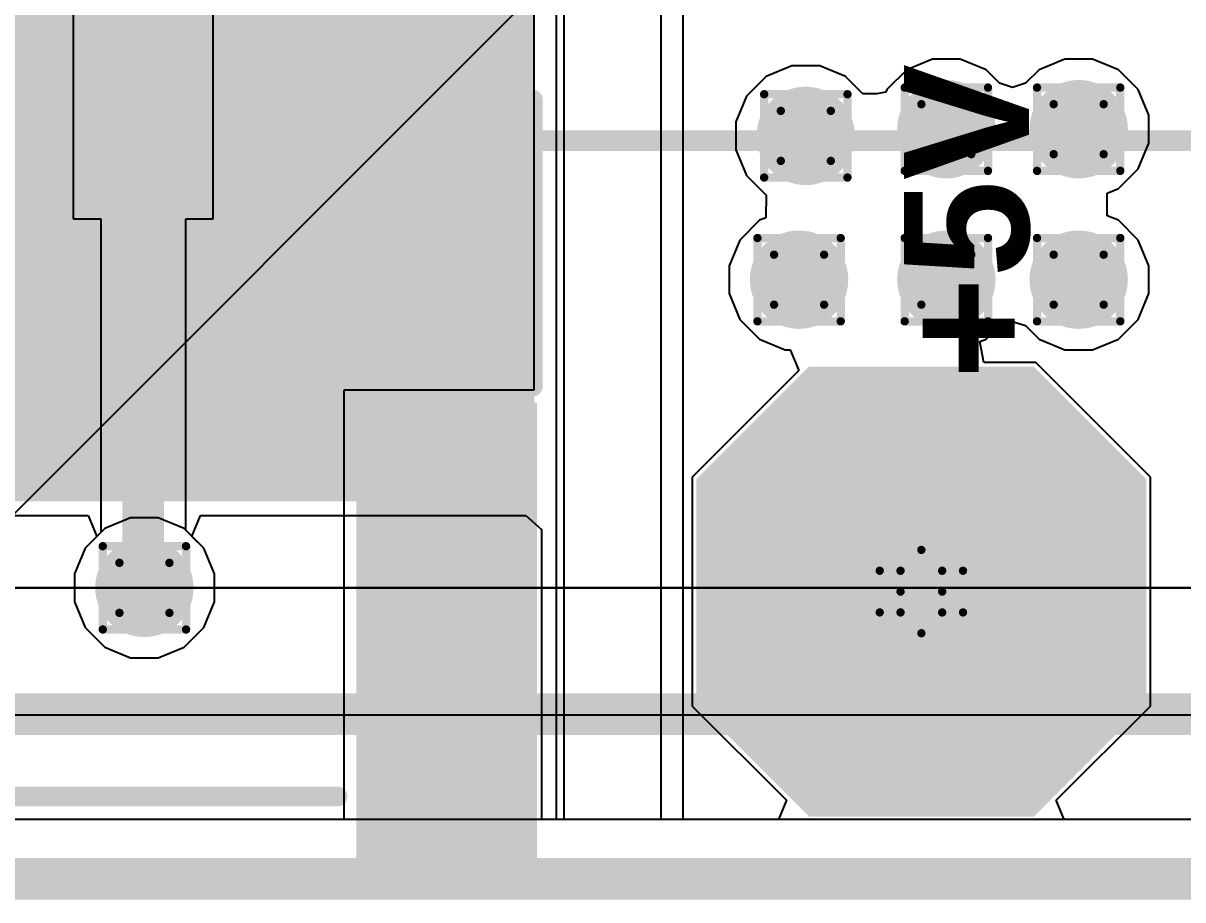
# Model space of a CAD drawing. Header units: inches. Extents: x -6 to 5433, y -4 to 5447.
# Drawn here: x 52.21 to 59.28, y -3.63 to 1.71 of the extents above; entities that cross this region are included whole.
import ezdxf

# ---------------------------------------------------------------- set-up
doc = ezdxf.new("R2010")
doc.units = ezdxf.units.IN
for name, color, linetype in [('Board_outline', 216, 'Continuous'), ('Bottom Layer', 5, 'Continuous'), ('Bottom Paste', 16, 'Continuous'), ('Bottom Solder', 6, 'Continuous'), ('Dimensions', 6, 'Continuous'), ('Drill Drawing', 1, 'Continuous'), ('Ground', 16, 'Continuous'), ('Mechanical 4', 56, 'Continuous'), ('Multi-Layer', 9, 'Continuous'), ('Pad Holes', 156, 'Continuous'), ('Power', 76, 'Continuous'), ('Top Layer', 1, 'Continuous'), ('Top Overlay', 2, 'Continuous'), ('Top Paste', 8, 'Continuous'), ('Top Solder', 216, 'Continuous'), ('Via Holes', 16, 'Continuous')]:
    doc.layers.add(name, color=color, linetype=linetype)
doc.styles.add('Arial_Bold', font='', dxfattribs={"height": 0.2})
doc.styles.get('Arial_Bold').set_extended_font_data('Arial', bold=True)

# ---------------------------------------------------------------- blocks, each defined once
blk = doc.blocks.new('MY_927_02_B_30')
at = {"layer": 'Bottom Layer'}
blk.add_hatch(color=5, dxfattribs=at).paths.add_polyline_path([(-8.2, 2.25), (-4.7, 2.25), (-4.7, -2.25), (-8.2, -2.25)])
at = {"layer": 'Bottom Paste'}
blk.add_hatch(color=16, dxfattribs=at).paths.add_polyline_path([(-8.2, 2.25), (-4.7, 2.25), (-4.7, -2.25), (-8.2, -2.25)])
at = {"layer": 'Bottom Solder'}
blk.add_hatch(color=6, dxfattribs=at).paths.add_polyline_path([(-8.2508, 2.3008), (-4.6492, 2.3008), (-4.6492, -2.3008), (-8.2508, -2.3008)])
blk = doc.blocks.new('W_______2_54_1_0_141')
at = {"layer": 'Bottom Layer'}
blk.add_hatch(color=5, dxfattribs=at).paths.add_polyline_path([(0.635, 1.27), (-0.635, 1.27), (-1.27, 0.635), (-1.27, -0.635), (-0.635, -1.27), (0.635, -1.27), (1.27, -0.635), (1.27, 0.635)])
at = {"layer": 'Bottom Solder'}
blk.add_hatch(color=6, dxfattribs=at).paths.add_polyline_path([(0.6858, 1.3716), (-0.6858, 1.3716), (-1.3716, 0.6858), (-1.3716, -0.6858), (-0.6858, -1.3716), (0.6858, -1.3716), (1.3716, -0.6858), (1.3716, 0.6858)])
at = {"layer": 'Ground'}
blk.add_hatch(color=16, dxfattribs=at).paths.add_polyline_path([(0.635, 1.27), (-0.635, 1.27), (-1.27, 0.635), (-1.27, -0.635), (-0.635, -1.27), (0.635, -1.27), (1.27, -0.635), (1.27, 0.635)])
at = {"layer": 'Multi-Layer'}
blk.add_hatch(color=9, dxfattribs=at).paths.add_polyline_path([(0.635, 1.27), (-0.635, 1.27), (-1.27, 0.635), (-1.27, -0.635), (-0.635, -1.27), (0.635, -1.27), (1.27, -0.635), (1.27, 0.635)])
at = {"layer": 'Pad Holes'}
h = blk.add_hatch(color=7, dxfattribs=at)
edge = h.paths.add_edge_path()
edge.add_arc((0, 0), 0.508, 0, 360)
at = {"layer": 'Power'}
blk.add_hatch(color=76, dxfattribs=at).paths.add_polyline_path([(0.635, 1.27), (-0.635, 1.27), (-1.27, 0.635), (-1.27, -0.635), (-0.635, -1.27), (0.635, -1.27), (1.27, -0.635), (1.27, 0.635)])
at = {"layer": 'Top Layer'}
blk.add_hatch(color=1, dxfattribs=at).paths.add_polyline_path([(0.635, 1.27), (-0.635, 1.27), (-1.27, 0.635), (-1.27, -0.635), (-0.635, -1.27), (0.635, -1.27), (1.27, -0.635), (1.27, 0.635)])
at = {"layer": 'Top Solder'}
blk.add_hatch(color=216, dxfattribs=at).paths.add_polyline_path([(0.6858, 1.3716), (-0.6858, 1.3716), (-1.3716, 0.6858), (-1.3716, -0.6858), (-0.6858, -1.3716), (0.6858, -1.3716), (1.3716, -0.6858), (1.3716, 0.6858)])
blk = doc.blocks.new('SM06B_GHS_TB_LF__SN__147')
at = {"layer": 'Top Layer'}
for points in [[(2.8245, 2.5994), (3.4245, 2.5994), (3.4245, 0.8994), (2.8245, 0.8994)], [(4.4746, -0.3994), (5.4746, -0.3994), (5.4746, -3.0994), (4.4746, -3.0994)]]:
    blk.add_hatch(color=1, dxfattribs=at).paths.add_polyline_path(points)
at = {"layer": 'Top Paste'}
for points in [[(2.8245, 2.5994), (3.4245, 2.5994), (3.4245, 0.8994), (2.8245, 0.8994)], [(4.4746, -0.3994), (5.4746, -0.3994), (5.4746, -3.0994), (4.4746, -3.0994)]]:
    blk.add_hatch(color=8, dxfattribs=at).paths.add_polyline_path(points)
at = {"layer": 'Top Solder'}
for points in [[(2.7737, 2.6502), (3.4753, 2.6502), (3.4753, 0.8486), (2.7737, 0.8486)], [(4.4238, -0.3486), (5.5254, -0.3486), (5.5254, -3.1502), (4.4238, -3.1502)]]:
    blk.add_hatch(color=216, dxfattribs=at).paths.add_polyline_path(points)
at = {"layer": 'Top Overlay'}
for points in [[(4.75, 1.5, 0.12, 0.12, 0), (5.5, 1.5, 0.12, 0.12, 0)], [(5, 0.25, 0.12, 0.12, 0), (5, 1.5, 0.12, 0.12, 0)], [(5.5, -0.25, 0.12, 0.12, 0), (5.5, 1.5, 0.12, 0.12, 0)], [(5, 0.25, 0.12, 0.12, 0), (5.5, 0.25, 0.12, 0.12, 0)], [(-0.45, -2.75, 0.12, 0.12, 0), (4.31, -2.75, 0.12, 0.12, 0)]]:
    blk.add_lwpolyline(points, format="xyseb", dxfattribs=at)
for points in [[(4.72, 1.5, 0.06, 0.06, 1), (4.7799, 1.5, 0.06, 0.06, 1)], [(4.97, 1.5, 0.06, 0.06, 1), (5.03, 1.5, 0.06, 0.06, 1)], [(5.47, 1.5, 0.06, 0.06, 1), (5.53, 1.5, 0.06, 0.06, 1)], [(5.47, 1.5, 0.06, 0.06, 1), (5.53, 1.5, 0.06, 0.06, 1)], [(4.97, 0.25, 0.06, 0.06, 1), (5.03, 0.25, 0.06, 0.06, 1)], [(4.97, 0.25, 0.06, 0.06, 1), (5.03, 0.25, 0.06, 0.06, 1)], [(5.47, 0.25, 0.06, 0.06, 1), (5.53, 0.25, 0.06, 0.06, 1)], [(5.47, -0.25, 0.06, 0.06, 1), (5.53, -0.25, 0.06, 0.06, 1)], [(4.28, -2.75, 0.06, 0.06, 1), (4.34, -2.75, 0.06, 0.06, 1)]]:
    blk.add_lwpolyline(points, format="xyseb", close=True, dxfattribs=at)

msp = doc.modelspace()

# ---------------------------------------------------------------- hatches: boundary and pattern name
at = {"layer": 'Bottom Layer'}
for points in [[(50.6253, -1.1519), (55.2722, -1.1519), (55.2722, 3.3481), (50.6253, 3.3481)], [(51.7722, -1.1519), (55.2722, -1.1519), (55.2722, 3.3481), (51.7722, 3.3481)]]:
    msp.add_hatch(color=5, dxfattribs=at).paths.add_polyline_path(points)
h = msp.add_hatch(color=5, dxfattribs=at)
edge = h.paths.add_edge_path()
edge.add_arc((57.8358, 1.0668), 0.3, 0, 360)
h = msp.add_hatch(color=5, dxfattribs=at)
edge = h.paths.add_edge_path()
edge.add_arc((58.6427, 1.0668), 0.3, 0, 360)
h = msp.add_hatch(color=5, dxfattribs=at)
edge = h.paths.add_edge_path()
edge.add_arc((56.9787, 1.0259), 0.3, 0, 360)
h = msp.add_hatch(color=5, dxfattribs=at)
edge = h.paths.add_edge_path()
edge.add_arc((56.9377, 0.1492), 0.3, 0, 360)
h = msp.add_hatch(color=5, dxfattribs=at)
edge = h.paths.add_edge_path()
edge.add_arc((57.8358, 0.1492), 0.3, 0, 360)
h = msp.add_hatch(color=5, dxfattribs=at)
edge = h.paths.add_edge_path()
edge.add_arc((58.6427, 0.1492), 0.3, 0, 360)
h = msp.add_hatch(color=5, dxfattribs=at)
edge = h.paths.add_edge_path()
edge.add_arc((52.9454, -1.7299), 0.3, 0, 360)
at = {"layer": 'Ground'}
h = msp.add_hatch(color=16, dxfattribs=at)
edge = h.paths.add_edge_path()
edge.add_arc((57.8358, 1.0668), 0.3, 0, 360)
h = msp.add_hatch(color=16, dxfattribs=at)
edge = h.paths.add_edge_path()
edge.add_arc((58.6427, 1.0668), 0.3, 0, 360)
h = msp.add_hatch(color=16, dxfattribs=at)
edge = h.paths.add_edge_path()
edge.add_arc((56.9787, 1.0259), 0.3, 0, 360)
h = msp.add_hatch(color=16, dxfattribs=at)
edge = h.paths.add_edge_path()
edge.add_arc((56.9377, 0.1492), 0.3, 0, 360)
h = msp.add_hatch(color=16, dxfattribs=at)
edge = h.paths.add_edge_path()
edge.add_arc((57.8358, 0.1492), 0.3, 0, 360)
h = msp.add_hatch(color=16, dxfattribs=at)
edge = h.paths.add_edge_path()
edge.add_arc((58.6427, 0.1492), 0.3, 0, 360)
h = msp.add_hatch(color=16, dxfattribs=at)
edge = h.paths.add_edge_path()
edge.add_arc((52.9454, -1.7299), 0.3, 0, 360)
at = {"layer": 'Power'}
h = msp.add_hatch(color=76, dxfattribs=at)
edge = h.paths.add_edge_path()
edge.add_arc((57.8358, 1.0668), 0.3, 0, 360)
h = msp.add_hatch(color=76, dxfattribs=at)
edge = h.paths.add_edge_path()
edge.add_arc((58.6427, 1.0668), 0.3, 0, 360)
h = msp.add_hatch(color=76, dxfattribs=at)
edge = h.paths.add_edge_path()
edge.add_arc((56.9787, 1.0259), 0.3, 0, 360)
h = msp.add_hatch(color=76, dxfattribs=at)
edge = h.paths.add_edge_path()
edge.add_arc((56.9377, 0.1492), 0.3, 0, 360)
h = msp.add_hatch(color=76, dxfattribs=at)
edge = h.paths.add_edge_path()
edge.add_arc((57.8358, 0.1492), 0.3, 0, 360)
h = msp.add_hatch(color=76, dxfattribs=at)
edge = h.paths.add_edge_path()
edge.add_arc((58.6427, 0.1492), 0.3, 0, 360)
h = msp.add_hatch(color=76, dxfattribs=at)
edge = h.paths.add_edge_path()
edge.add_arc((52.9454, -1.7299), 0.3, 0, 360)
at = {"layer": 'Top Layer'}
h = msp.add_hatch(color=1, dxfattribs=at)
edge = h.paths.add_edge_path()
edge.add_arc((57.8358, 1.0668), 0.3, 0, 360)
h = msp.add_hatch(color=1, dxfattribs=at)
edge = h.paths.add_edge_path()
edge.add_arc((58.6427, 1.0668), 0.3, 0, 360)
h = msp.add_hatch(color=1, dxfattribs=at)
edge = h.paths.add_edge_path()
edge.add_arc((56.9787, 1.0259), 0.3, 0, 360)
h = msp.add_hatch(color=1, dxfattribs=at)
edge = h.paths.add_edge_path()
edge.add_arc((56.9377, 0.1492), 0.3, 0, 360)
h = msp.add_hatch(color=1, dxfattribs=at)
edge = h.paths.add_edge_path()
edge.add_arc((57.8358, 0.1492), 0.3, 0, 360)
h = msp.add_hatch(color=1, dxfattribs=at)
edge = h.paths.add_edge_path()
edge.add_arc((58.6427, 0.1492), 0.3, 0, 360)
h = msp.add_hatch(color=1, dxfattribs=at)
edge = h.paths.add_edge_path()
edge.add_arc((52.9454, -1.7299), 0.3, 0, 360)
at = {"layer": 'Via Holes'}
h = msp.add_hatch(color=7, dxfattribs=at)
edge = h.paths.add_edge_path()
edge.add_arc((57.8358, 1.0668), 0.15, 0, 360)
h = msp.add_hatch(color=7, dxfattribs=at)
edge = h.paths.add_edge_path()
edge.add_arc((58.6427, 1.0668), 0.15, 0, 360)
h = msp.add_hatch(color=7, dxfattribs=at)
edge = h.paths.add_edge_path()
edge.add_arc((56.9787, 1.0259), 0.15, 0, 360)
h = msp.add_hatch(color=7, dxfattribs=at)
edge = h.paths.add_edge_path()
edge.add_arc((56.9377, 0.1492), 0.15, 0, 360)
h = msp.add_hatch(color=7, dxfattribs=at)
edge = h.paths.add_edge_path()
edge.add_arc((57.8358, 0.1492), 0.15, 0, 360)
h = msp.add_hatch(color=7, dxfattribs=at)
edge = h.paths.add_edge_path()
edge.add_arc((58.6427, 0.1492), 0.15, 0, 360)
h = msp.add_hatch(color=7, dxfattribs=at)
edge = h.paths.add_edge_path()
edge.add_arc((52.9454, -1.7299), 0.15, 0, 360)

# ---------------------------------------------------------------- linework, layer by layer
at = {"layer": 'Board_outline'}
msp.add_lwpolyline([(-4.9266, -3.505, 0.254, 0.254, 0), (66.0734, -3.505, 0.254, 0.254, 0)], format="xyseb", dxfattribs=at)
at = {"layer": 'Bottom Layer'}
for p, q in [((55.5053, -3.1425), (55.5053, 3.9634)), ((50.6253, -1.2894), (52.6025, -1.2894)), ((52.6025, -1.2894), (52.6551, -1.4164)), ((53.2357, -1.4164), (53.2883, -1.2894)), ((53.2883, -1.2894), (55.2722, -1.2894)), ((55.2722, -1.2894), (55.3678, -1.3745)), ((55.3678, -1.3745), (55.3678, -3.1425)), ((52.6551, -1.4164), (52.5834, -1.4881)), ((53.3074, -1.4881), (53.2357, -1.4164)), ((52.5834, -1.4881), (52.5184, -1.645)), ((53.3724, -1.645), (53.3074, -1.4881)), ((52.5184, -1.645), (52.5184, -1.8149)), ((53.3724, -1.8149), (53.3724, -1.645)), ((52.5184, -1.8149), (52.5834, -1.9718)), ((53.3074, -1.9718), (53.3724, -1.8149)), ((52.5834, -1.9718), (52.7035, -2.0919)), ((53.1873, -2.0919), (53.3074, -1.9718)), ((52.7035, -2.0919), (52.8605, -2.1569)), ((53.0303, -2.1569), (53.1873, -2.0919)), ((52.8605, -2.1569), (53.0303, -2.1569)), ((55.3678, -3.1425), (38.5808, -3.1425)), ((61.4594, -3.1425), (55.5053, -3.1425))]:
    msp.add_line(p, q, dxfattribs=at)
at = {"layer": 'Dimensions'}
msp.add_lwpolyline([(32.5832, 0.9965, 0.127, 0.127, 0), (61.5832, 0.9965, 0.127, 0.127, 0)], format="xyseb", dxfattribs=at)
at = {"layer": 'Drill Drawing'}
for points in [[(57.5818, 1.3208, 0.0508, 0.0508, 0), (58.0898, 1.3208, 0.0508, 0.0508, 0)], [(57.5818, 0.8128, 0.0508, 0.0508, 0), (57.5818, 1.3208, 0.0508, 0.0508, 0)], [(58.0898, 0.8128, 0.0508, 0.0508, 0), (58.0898, 1.3208, 0.0508, 0.0508, 0)], [(58.3887, 1.3208, 0.0508, 0.0508, 0), (58.8967, 1.3208, 0.0508, 0.0508, 0)], [(58.3887, 0.8128, 0.0508, 0.0508, 0), (58.3887, 1.3208, 0.0508, 0.0508, 0)], [(58.8967, 0.8128, 0.0508, 0.0508, 0), (58.8967, 1.3208, 0.0508, 0.0508, 0)], [(56.7247, 1.2799, 0.0508, 0.0508, 0), (57.2327, 1.2799, 0.0508, 0.0508, 0)], [(56.7247, 0.7719, 0.0508, 0.0508, 0), (56.7247, 1.2799, 0.0508, 0.0508, 0)], [(57.2327, 0.7719, 0.0508, 0.0508, 0), (57.2327, 1.2799, 0.0508, 0.0508, 0)], [(56.8263, 1.1783, 0.0508, 0.0508, 0), (57.1311, 1.1783, 0.0508, 0.0508, 0)], [(56.8263, 0.8735, 0.0508, 0.0508, 0), (56.8263, 1.1783, 0.0508, 0.0508, 0)], [(57.1311, 0.8735, 0.0508, 0.0508, 0), (57.1311, 1.1783, 0.0508, 0.0508, 0)], [(57.6834, 1.2192, 0.0508, 0.0508, 0), (57.9882, 1.2192, 0.0508, 0.0508, 0)], [(57.6834, 0.9144, 0.0508, 0.0508, 0), (57.6834, 1.2192, 0.0508, 0.0508, 0)], [(57.9882, 0.9144, 0.0508, 0.0508, 0), (57.9882, 1.2192, 0.0508, 0.0508, 0)], [(58.4903, 1.2192, 0.0508, 0.0508, 0), (58.7951, 1.2192, 0.0508, 0.0508, 0)], [(58.4903, 0.9144, 0.0508, 0.0508, 0), (58.4903, 1.2192, 0.0508, 0.0508, 0)], [(58.7951, 0.9144, 0.0508, 0.0508, 0), (58.7951, 1.2192, 0.0508, 0.0508, 0)], [(57.6834, 0.9144, 0.0508, 0.0508, 0), (57.9882, 0.9144, 0.0508, 0.0508, 0)], [(58.4903, 0.9144, 0.0508, 0.0508, 0), (58.7951, 0.9144, 0.0508, 0.0508, 0)], [(56.8263, 0.8735, 0.0508, 0.0508, 0), (57.1311, 0.8735, 0.0508, 0.0508, 0)], [(56.7247, 0.7719, 0.0508, 0.0508, 0), (57.2327, 0.7719, 0.0508, 0.0508, 0)], [(57.5818, 0.8128, 0.0508, 0.0508, 0), (58.0898, 0.8128, 0.0508, 0.0508, 0)], [(58.3887, 0.8128, 0.0508, 0.0508, 0), (58.8967, 0.8128, 0.0508, 0.0508, 0)], [(56.6837, 0.4032, 0.0508, 0.0508, 0), (57.1917, 0.4032, 0.0508, 0.0508, 0)], [(56.6837, -0.1048, 0.0508, 0.0508, 0), (56.6837, 0.4032, 0.0508, 0.0508, 0)], [(57.1917, -0.1048, 0.0508, 0.0508, 0), (57.1917, 0.4032, 0.0508, 0.0508, 0)], [(57.5818, 0.4032, 0.0508, 0.0508, 0), (58.0898, 0.4032, 0.0508, 0.0508, 0)], [(57.5818, -0.1048, 0.0508, 0.0508, 0), (57.5818, 0.4032, 0.0508, 0.0508, 0)], [(58.0898, -0.1048, 0.0508, 0.0508, 0), (58.0898, 0.4032, 0.0508, 0.0508, 0)], [(58.3887, 0.4032, 0.0508, 0.0508, 0), (58.8967, 0.4032, 0.0508, 0.0508, 0)], [(58.3887, -0.1048, 0.0508, 0.0508, 0), (58.3887, 0.4032, 0.0508, 0.0508, 0)], [(58.8967, -0.1048, 0.0508, 0.0508, 0), (58.8967, 0.4032, 0.0508, 0.0508, 0)], [(56.7853, 0.3016, 0.0508, 0.0508, 0), (57.0901, 0.3016, 0.0508, 0.0508, 0)], [(56.7853, -0.0032, 0.0508, 0.0508, 0), (56.7853, 0.3016, 0.0508, 0.0508, 0)], [(57.0901, -0.0032, 0.0508, 0.0508, 0), (57.0901, 0.3016, 0.0508, 0.0508, 0)], [(57.6834, 0.3016, 0.0508, 0.0508, 0), (57.9882, 0.3016, 0.0508, 0.0508, 0)], [(57.6834, -0.0032, 0.0508, 0.0508, 0), (57.6834, 0.3016, 0.0508, 0.0508, 0)], [(57.9882, -0.0032, 0.0508, 0.0508, 0), (57.9882, 0.3016, 0.0508, 0.0508, 0)], [(58.4903, 0.3016, 0.0508, 0.0508, 0), (58.7951, 0.3016, 0.0508, 0.0508, 0)], [(58.4903, -0.0032, 0.0508, 0.0508, 0), (58.4903, 0.3016, 0.0508, 0.0508, 0)], [(58.7951, -0.0032, 0.0508, 0.0508, 0), (58.7951, 0.3016, 0.0508, 0.0508, 0)], [(56.7853, -0.0032, 0.0508, 0.0508, 0), (57.0901, -0.0032, 0.0508, 0.0508, 0)], [(57.6834, -0.0032, 0.0508, 0.0508, 0), (57.9882, -0.0032, 0.0508, 0.0508, 0)], [(58.4903, -0.0032, 0.0508, 0.0508, 0), (58.7951, -0.0032, 0.0508, 0.0508, 0)], [(56.6837, -0.1048, 0.0508, 0.0508, 0), (57.1917, -0.1048, 0.0508, 0.0508, 0)], [(57.5818, -0.1048, 0.0508, 0.0508, 0), (58.0898, -0.1048, 0.0508, 0.0508, 0)], [(58.3887, -0.1048, 0.0508, 0.0508, 0), (58.8967, -0.1048, 0.0508, 0.0508, 0)], [(52.6914, -1.4759, 0.0508, 0.0508, 0), (53.1994, -1.4759, 0.0508, 0.0508, 0)], [(52.6914, -1.9839, 0.0508, 0.0508, 0), (52.6914, -1.4759, 0.0508, 0.0508, 0)], [(53.1994, -1.9839, 0.0508, 0.0508, 0), (53.1994, -1.4759, 0.0508, 0.0508, 0)], [(57.5564, -1.6256, 0.0508, 0.0508, 0), (57.6834, -1.4986, 0.0508, 0.0508, 0)], [(57.6834, -1.4986, 0.0508, 0.0508, 0), (57.8104, -1.6256, 0.0508, 0.0508, 0)], [(52.793, -1.5775, 0.0508, 0.0508, 0), (53.0978, -1.5775, 0.0508, 0.0508, 0)], [(52.793, -1.8823, 0.0508, 0.0508, 0), (52.793, -1.5775, 0.0508, 0.0508, 0)], [(53.0978, -1.8823, 0.0508, 0.0508, 0), (53.0978, -1.5775, 0.0508, 0.0508, 0)], [(57.4294, -1.6256, 0.0508, 0.0508, 0), (57.5564, -1.7526, 0.0508, 0.0508, 0)], [(57.4294, -1.6256, 0.0508, 0.0508, 0), (57.5564, -1.6256, 0.0508, 0.0508, 0)], [(57.8104, -1.6256, 0.0508, 0.0508, 0), (57.9374, -1.6256, 0.0508, 0.0508, 0)], [(57.8104, -1.7526, 0.0508, 0.0508, 0), (57.9374, -1.6256, 0.0508, 0.0508, 0)], [(57.4294, -1.8796, 0.0508, 0.0508, 0), (57.5564, -1.7526, 0.0508, 0.0508, 0)], [(57.8104, -1.7526, 0.0508, 0.0508, 0), (57.9374, -1.8796, 0.0508, 0.0508, 0)], [(52.793, -1.8823, 0.0508, 0.0508, 0), (53.0978, -1.8823, 0.0508, 0.0508, 0)], [(57.4294, -1.8796, 0.0508, 0.0508, 0), (57.5564, -1.8796, 0.0508, 0.0508, 0)], [(57.5564, -1.8796, 0.0508, 0.0508, 0), (57.6834, -2.0066, 0.0508, 0.0508, 0)], [(57.6834, -2.0066, 0.0508, 0.0508, 0), (57.8104, -1.8796, 0.0508, 0.0508, 0)], [(57.8104, -1.8796, 0.0508, 0.0508, 0), (57.9374, -1.8796, 0.0508, 0.0508, 0)], [(52.6914, -1.9839, 0.0508, 0.0508, 0), (53.1994, -1.9839, 0.0508, 0.0508, 0)]]:
    msp.add_lwpolyline(points, format="xyseb", dxfattribs=at)
for points in [[(57.5691, 1.3208, 0.0254, 0.0254, 1), (57.5945, 1.3208, 0.0254, 0.0254, 1)], [(57.5691, 1.3208, 0.0254, 0.0254, 1), (57.5945, 1.3208, 0.0254, 0.0254, 1)], [(58.0771, 1.3208, 0.0254, 0.0254, 1), (58.1025, 1.3208, 0.0254, 0.0254, 1)], [(58.0771, 1.3208, 0.0254, 0.0254, 1), (58.1025, 1.3208, 0.0254, 0.0254, 1)], [(58.376, 1.3208, 0.0254, 0.0254, 1), (58.4014, 1.3208, 0.0254, 0.0254, 1)], [(58.376, 1.3208, 0.0254, 0.0254, 1), (58.4014, 1.3208, 0.0254, 0.0254, 1)], [(58.884, 1.3208, 0.0254, 0.0254, 1), (58.9094, 1.3208, 0.0254, 0.0254, 1)], [(58.884, 1.3208, 0.0254, 0.0254, 1), (58.9094, 1.3208, 0.0254, 0.0254, 1)], [(56.712, 1.2799, 0.0254, 0.0254, 1), (56.7374, 1.2799, 0.0254, 0.0254, 1)], [(56.712, 1.2799, 0.0254, 0.0254, 1), (56.7374, 1.2799, 0.0254, 0.0254, 1)], [(57.22, 1.2799, 0.0254, 0.0254, 1), (57.2454, 1.2799, 0.0254, 0.0254, 1)], [(57.22, 1.2799, 0.0254, 0.0254, 1), (57.2454, 1.2799, 0.0254, 0.0254, 1)], [(56.8136, 1.1783, 0.0254, 0.0254, 1), (56.839, 1.1783, 0.0254, 0.0254, 1)], [(56.8136, 1.1783, 0.0254, 0.0254, 1), (56.839, 1.1783, 0.0254, 0.0254, 1)], [(57.1184, 1.1783, 0.0254, 0.0254, 1), (57.1438, 1.1783, 0.0254, 0.0254, 1)], [(57.1184, 1.1783, 0.0254, 0.0254, 1), (57.1438, 1.1783, 0.0254, 0.0254, 1)], [(57.6707, 1.2192, 0.0254, 0.0254, 1), (57.6961, 1.2192, 0.0254, 0.0254, 1)], [(57.6707, 1.2192, 0.0254, 0.0254, 1), (57.6961, 1.2192, 0.0254, 0.0254, 1)], [(57.9755, 1.2192, 0.0254, 0.0254, 1), (58.0009, 1.2192, 0.0254, 0.0254, 1)], [(57.9755, 1.2192, 0.0254, 0.0254, 1), (58.0009, 1.2192, 0.0254, 0.0254, 1)], [(58.4776, 1.2192, 0.0254, 0.0254, 1), (58.503, 1.2192, 0.0254, 0.0254, 1)], [(58.4776, 1.2192, 0.0254, 0.0254, 1), (58.503, 1.2192, 0.0254, 0.0254, 1)], [(58.7824, 1.2192, 0.0254, 0.0254, 1), (58.8078, 1.2192, 0.0254, 0.0254, 1)], [(58.7824, 1.2192, 0.0254, 0.0254, 1), (58.8078, 1.2192, 0.0254, 0.0254, 1)], [(57.6707, 0.9144, 0.0254, 0.0254, 1), (57.6961, 0.9144, 0.0254, 0.0254, 1)], [(57.6707, 0.9144, 0.0254, 0.0254, 1), (57.6961, 0.9144, 0.0254, 0.0254, 1)], [(57.9755, 0.9144, 0.0254, 0.0254, 1), (58.0009, 0.9144, 0.0254, 0.0254, 1)], [(57.9755, 0.9144, 0.0254, 0.0254, 1), (58.0009, 0.9144, 0.0254, 0.0254, 1)], [(58.4776, 0.9144, 0.0254, 0.0254, 1), (58.503, 0.9144, 0.0254, 0.0254, 1)], [(58.4776, 0.9144, 0.0254, 0.0254, 1), (58.503, 0.9144, 0.0254, 0.0254, 1)], [(58.7824, 0.9144, 0.0254, 0.0254, 1), (58.8078, 0.9144, 0.0254, 0.0254, 1)], [(58.7824, 0.9144, 0.0254, 0.0254, 1), (58.8078, 0.9144, 0.0254, 0.0254, 1)], [(56.8136, 0.8735, 0.0254, 0.0254, 1), (56.839, 0.8735, 0.0254, 0.0254, 1)], [(56.8136, 0.8735, 0.0254, 0.0254, 1), (56.839, 0.8735, 0.0254, 0.0254, 1)], [(57.1184, 0.8735, 0.0254, 0.0254, 1), (57.1438, 0.8735, 0.0254, 0.0254, 1)], [(57.1184, 0.8735, 0.0254, 0.0254, 1), (57.1438, 0.8735, 0.0254, 0.0254, 1)], [(56.712, 0.7719, 0.0254, 0.0254, 1), (56.7374, 0.7719, 0.0254, 0.0254, 1)], [(56.712, 0.7719, 0.0254, 0.0254, 1), (56.7374, 0.7719, 0.0254, 0.0254, 1)], [(57.22, 0.7719, 0.0254, 0.0254, 1), (57.2454, 0.7719, 0.0254, 0.0254, 1)], [(57.22, 0.7719, 0.0254, 0.0254, 1), (57.2454, 0.7719, 0.0254, 0.0254, 1)], [(57.5691, 0.8128, 0.0254, 0.0254, 1), (57.5945, 0.8128, 0.0254, 0.0254, 1)], [(57.5691, 0.8128, 0.0254, 0.0254, 1), (57.5945, 0.8128, 0.0254, 0.0254, 1)], [(58.0771, 0.8128, 0.0254, 0.0254, 1), (58.1025, 0.8128, 0.0254, 0.0254, 1)], [(58.0771, 0.8128, 0.0254, 0.0254, 1), (58.1025, 0.8128, 0.0254, 0.0254, 1)], [(58.376, 0.8128, 0.0254, 0.0254, 1), (58.4014, 0.8128, 0.0254, 0.0254, 1)], [(58.376, 0.8128, 0.0254, 0.0254, 1), (58.4014, 0.8128, 0.0254, 0.0254, 1)], [(58.884, 0.8128, 0.0254, 0.0254, 1), (58.9094, 0.8128, 0.0254, 0.0254, 1)], [(58.884, 0.8128, 0.0254, 0.0254, 1), (58.9094, 0.8128, 0.0254, 0.0254, 1)], [(56.671, 0.4032, 0.0254, 0.0254, 1), (56.6964, 0.4032, 0.0254, 0.0254, 1)], [(56.671, 0.4032, 0.0254, 0.0254, 1), (56.6964, 0.4032, 0.0254, 0.0254, 1)], [(57.179, 0.4032, 0.0254, 0.0254, 1), (57.2044, 0.4032, 0.0254, 0.0254, 1)], [(57.179, 0.4032, 0.0254, 0.0254, 1), (57.2044, 0.4032, 0.0254, 0.0254, 1)], [(57.5691, 0.4032, 0.0254, 0.0254, 1), (57.5945, 0.4032, 0.0254, 0.0254, 1)], [(57.5691, 0.4032, 0.0254, 0.0254, 1), (57.5945, 0.4032, 0.0254, 0.0254, 1)], [(58.0771, 0.4032, 0.0254, 0.0254, 1), (58.1025, 0.4032, 0.0254, 0.0254, 1)], [(58.0771, 0.4032, 0.0254, 0.0254, 1), (58.1025, 0.4032, 0.0254, 0.0254, 1)], [(58.376, 0.4032, 0.0254, 0.0254, 1), (58.4014, 0.4032, 0.0254, 0.0254, 1)], [(58.376, 0.4032, 0.0254, 0.0254, 1), (58.4014, 0.4032, 0.0254, 0.0254, 1)], [(58.884, 0.4032, 0.0254, 0.0254, 1), (58.9094, 0.4032, 0.0254, 0.0254, 1)], [(58.884, 0.4032, 0.0254, 0.0254, 1), (58.9094, 0.4032, 0.0254, 0.0254, 1)], [(56.7726, 0.3016, 0.0254, 0.0254, 1), (56.798, 0.3016, 0.0254, 0.0254, 1)], [(56.7726, 0.3016, 0.0254, 0.0254, 1), (56.798, 0.3016, 0.0254, 0.0254, 1)], [(57.0774, 0.3016, 0.0254, 0.0254, 1), (57.1028, 0.3016, 0.0254, 0.0254, 1)], [(57.0774, 0.3016, 0.0254, 0.0254, 1), (57.1028, 0.3016, 0.0254, 0.0254, 1)], [(57.6707, 0.3016, 0.0254, 0.0254, 1), (57.6961, 0.3016, 0.0254, 0.0254, 1)], [(57.6707, 0.3016, 0.0254, 0.0254, 1), (57.6961, 0.3016, 0.0254, 0.0254, 1)], [(57.9755, 0.3016, 0.0254, 0.0254, 1), (58.0009, 0.3016, 0.0254, 0.0254, 1)], [(57.9755, 0.3016, 0.0254, 0.0254, 1), (58.0009, 0.3016, 0.0254, 0.0254, 1)], [(58.4776, 0.3016, 0.0254, 0.0254, 1), (58.503, 0.3016, 0.0254, 0.0254, 1)], [(58.4776, 0.3016, 0.0254, 0.0254, 1), (58.503, 0.3016, 0.0254, 0.0254, 1)], [(58.7824, 0.3016, 0.0254, 0.0254, 1), (58.8078, 0.3016, 0.0254, 0.0254, 1)], [(58.7824, 0.3016, 0.0254, 0.0254, 1), (58.8078, 0.3016, 0.0254, 0.0254, 1)], [(56.7726, -0.0032, 0.0254, 0.0254, 1), (56.798, -0.0032, 0.0254, 0.0254, 1)], [(56.7726, -0.0032, 0.0254, 0.0254, 1), (56.798, -0.0032, 0.0254, 0.0254, 1)], [(57.0774, -0.0032, 0.0254, 0.0254, 1), (57.1028, -0.0032, 0.0254, 0.0254, 1)], [(57.0774, -0.0032, 0.0254, 0.0254, 1), (57.1028, -0.0032, 0.0254, 0.0254, 1)], [(57.6707, -0.0032, 0.0254, 0.0254, 1), (57.6961, -0.0032, 0.0254, 0.0254, 1)], [(57.6707, -0.0032, 0.0254, 0.0254, 1), (57.6961, -0.0032, 0.0254, 0.0254, 1)], [(57.9755, -0.0032, 0.0254, 0.0254, 1), (58.0009, -0.0032, 0.0254, 0.0254, 1)], [(57.9755, -0.0032, 0.0254, 0.0254, 1), (58.0009, -0.0032, 0.0254, 0.0254, 1)], [(58.4776, -0.0032, 0.0254, 0.0254, 1), (58.503, -0.0032, 0.0254, 0.0254, 1)], [(58.4776, -0.0032, 0.0254, 0.0254, 1), (58.503, -0.0032, 0.0254, 0.0254, 1)], [(58.7824, -0.0032, 0.0254, 0.0254, 1), (58.8078, -0.0032, 0.0254, 0.0254, 1)], [(58.7824, -0.0032, 0.0254, 0.0254, 1), (58.8078, -0.0032, 0.0254, 0.0254, 1)], [(56.671, -0.1048, 0.0254, 0.0254, 1), (56.6964, -0.1048, 0.0254, 0.0254, 1)], [(56.671, -0.1048, 0.0254, 0.0254, 1), (56.6964, -0.1048, 0.0254, 0.0254, 1)], [(57.179, -0.1048, 0.0254, 0.0254, 1), (57.2044, -0.1048, 0.0254, 0.0254, 1)], [(57.179, -0.1048, 0.0254, 0.0254, 1), (57.2044, -0.1048, 0.0254, 0.0254, 1)], [(57.5691, -0.1048, 0.0254, 0.0254, 1), (57.5945, -0.1048, 0.0254, 0.0254, 1)], [(57.5691, -0.1048, 0.0254, 0.0254, 1), (57.5945, -0.1048, 0.0254, 0.0254, 1)], [(58.0771, -0.1048, 0.0254, 0.0254, 1), (58.1025, -0.1048, 0.0254, 0.0254, 1)], [(58.0771, -0.1048, 0.0254, 0.0254, 1), (58.1025, -0.1048, 0.0254, 0.0254, 1)], [(58.376, -0.1048, 0.0254, 0.0254, 1), (58.4014, -0.1048, 0.0254, 0.0254, 1)], [(58.376, -0.1048, 0.0254, 0.0254, 1), (58.4014, -0.1048, 0.0254, 0.0254, 1)], [(58.884, -0.1048, 0.0254, 0.0254, 1), (58.9094, -0.1048, 0.0254, 0.0254, 1)], [(58.884, -0.1048, 0.0254, 0.0254, 1), (58.9094, -0.1048, 0.0254, 0.0254, 1)], [(52.6787, -1.4759, 0.0254, 0.0254, 1), (52.7041, -1.4759, 0.0254, 0.0254, 1)], [(52.6787, -1.4759, 0.0254, 0.0254, 1), (52.7041, -1.4759, 0.0254, 0.0254, 1)], [(53.1867, -1.4759, 0.0254, 0.0254, 1), (53.2121, -1.4759, 0.0254, 0.0254, 1)], [(53.1867, -1.4759, 0.0254, 0.0254, 1), (53.2121, -1.4759, 0.0254, 0.0254, 1)], [(57.6707, -1.4986, 0.0254, 0.0254, 1), (57.6961, -1.4986, 0.0254, 0.0254, 1)], [(57.6707, -1.4986, 0.0254, 0.0254, 1), (57.6961, -1.4986, 0.0254, 0.0254, 1)], [(52.7803, -1.5775, 0.0254, 0.0254, 1), (52.8057, -1.5775, 0.0254, 0.0254, 1)], [(52.7803, -1.5775, 0.0254, 0.0254, 1), (52.8057, -1.5775, 0.0254, 0.0254, 1)], [(53.0851, -1.5775, 0.0254, 0.0254, 1), (53.1105, -1.5775, 0.0254, 0.0254, 1)], [(53.0851, -1.5775, 0.0254, 0.0254, 1), (53.1105, -1.5775, 0.0254, 0.0254, 1)], [(57.4167, -1.6256, 0.0254, 0.0254, 1), (57.4421, -1.6256, 0.0254, 0.0254, 1)], [(57.4167, -1.6256, 0.0254, 0.0254, 1), (57.4421, -1.6256, 0.0254, 0.0254, 1)], [(57.5437, -1.6256, 0.0254, 0.0254, 1), (57.5691, -1.6256, 0.0254, 0.0254, 1)], [(57.5437, -1.6256, 0.0254, 0.0254, 1), (57.5691, -1.6256, 0.0254, 0.0254, 1)], [(57.7977, -1.6256, 0.0254, 0.0254, 1), (57.8231, -1.6256, 0.0254, 0.0254, 1)], [(57.7977, -1.6256, 0.0254, 0.0254, 1), (57.8231, -1.6256, 0.0254, 0.0254, 1)], [(57.9247, -1.6256, 0.0254, 0.0254, 1), (57.9501, -1.6256, 0.0254, 0.0254, 1)], [(57.9247, -1.6256, 0.0254, 0.0254, 1), (57.9501, -1.6256, 0.0254, 0.0254, 1)], [(57.5437, -1.7526, 0.0254, 0.0254, 1), (57.5691, -1.7526, 0.0254, 0.0254, 1)], [(57.5437, -1.7526, 0.0254, 0.0254, 1), (57.5691, -1.7526, 0.0254, 0.0254, 1)], [(57.7977, -1.7526, 0.0254, 0.0254, 1), (57.8231, -1.7526, 0.0254, 0.0254, 1)], [(57.7977, -1.7526, 0.0254, 0.0254, 1), (57.8231, -1.7526, 0.0254, 0.0254, 1)], [(52.7803, -1.8823, 0.0254, 0.0254, 1), (52.8057, -1.8823, 0.0254, 0.0254, 1)], [(52.7803, -1.8823, 0.0254, 0.0254, 1), (52.8057, -1.8823, 0.0254, 0.0254, 1)], [(53.0851, -1.8823, 0.0254, 0.0254, 1), (53.1105, -1.8823, 0.0254, 0.0254, 1)], [(53.0851, -1.8823, 0.0254, 0.0254, 1), (53.1105, -1.8823, 0.0254, 0.0254, 1)], [(57.4167, -1.8796, 0.0254, 0.0254, 1), (57.4421, -1.8796, 0.0254, 0.0254, 1)], [(57.4167, -1.8796, 0.0254, 0.0254, 1), (57.4421, -1.8796, 0.0254, 0.0254, 1)], [(57.5437, -1.8796, 0.0254, 0.0254, 1), (57.5691, -1.8796, 0.0254, 0.0254, 1)], [(57.5437, -1.8796, 0.0254, 0.0254, 1), (57.5691, -1.8796, 0.0254, 0.0254, 1)], [(57.7977, -1.8796, 0.0254, 0.0254, 1), (57.8231, -1.8796, 0.0254, 0.0254, 1)], [(57.7977, -1.8796, 0.0254, 0.0254, 1), (57.8231, -1.8796, 0.0254, 0.0254, 1)], [(57.9247, -1.8796, 0.0254, 0.0254, 1), (57.9501, -1.8796, 0.0254, 0.0254, 1)], [(57.9247, -1.8796, 0.0254, 0.0254, 1), (57.9501, -1.8796, 0.0254, 0.0254, 1)], [(52.6787, -1.9839, 0.0254, 0.0254, 1), (52.7041, -1.9839, 0.0254, 0.0254, 1)], [(52.6787, -1.9839, 0.0254, 0.0254, 1), (52.7041, -1.9839, 0.0254, 0.0254, 1)], [(53.1867, -1.9839, 0.0254, 0.0254, 1), (53.2121, -1.9839, 0.0254, 0.0254, 1)], [(53.1867, -1.9839, 0.0254, 0.0254, 1), (53.2121, -1.9839, 0.0254, 0.0254, 1)], [(57.6707, -2.0066, 0.0254, 0.0254, 1), (57.6961, -2.0066, 0.0254, 0.0254, 1)], [(57.6707, -2.0066, 0.0254, 0.0254, 1), (57.6961, -2.0066, 0.0254, 0.0254, 1)]]:
    msp.add_lwpolyline(points, format="xyseb", close=True, dxfattribs=at)
at = {"layer": 'Ground'}
for p, q in [((52.0185, -1.4094), (65.1428, 11.7149)), ((57.7509, 1.4938), (57.5939, 1.4288)), ((57.9207, 1.4938), (57.7509, 1.4938)), ((58.0777, 1.4288), (57.9207, 1.4938)), ((58.5578, 1.4938), (58.4008, 1.4288)), ((58.7276, 1.4938), (58.5578, 1.4938)), ((58.8846, 1.4288), (58.7276, 1.4938)), ((56.8937, 1.4528), (56.7368, 1.3878)), ((57.0636, 1.4528), (56.8937, 1.4528)), ((57.2206, 1.3878), (57.0636, 1.4528)), ((57.5939, 1.4288), (57.4738, 1.3087)), ((58.1592, 1.3473), (58.0777, 1.4288)), ((58.4008, 1.4288), (58.3193, 1.3473)), ((59.0047, 1.3087), (58.8846, 1.4288)), ((56.7368, 1.3878), (56.6167, 1.2677)), ((57.3256, 1.2828), (57.2206, 1.3878)), ((58.2392, 1.3218), (58.1592, 1.3473)), ((58.3193, 1.3473), (58.2392, 1.3218)), ((57.409, 1.2816), (57.3256, 1.2828)), ((57.4675, 1.2934), (57.409, 1.2816)), ((57.4738, 1.3087), (57.4675, 1.2934)), ((59.0697, 1.1517), (59.0047, 1.3087)), ((56.6167, 1.2677), (56.5517, 1.1108)), ((59.0697, 0.9819), (59.0697, 1.1517)), ((56.5517, 1.1108), (56.5517, 0.9409)), ((56.5517, 0.9409), (56.6167, 0.784)), ((59.0047, 0.8249), (59.0697, 0.9819)), ((56.6167, 0.784), (56.7368, 0.6639)), ((58.8846, 0.7048), (59.0047, 0.8249)), ((56.7368, 0.6639), (56.7346, 0.5273)), ((58.8168, 0.6768), (58.8846, 0.7048)), ((58.8168, 0.5393), (58.8168, 0.6768)), ((56.6959, 0.5112), (56.5757, 0.3911)), ((56.7346, 0.5273), (56.6959, 0.5112)), ((58.8846, 0.5112), (58.8168, 0.5393)), ((59.0047, 0.3911), (58.8846, 0.5112)), ((56.5757, 0.3911), (56.5107, 0.2342)), ((59.0697, 0.2342), (59.0047, 0.3911)), ((56.5107, 0.2342), (56.5107, 0.0643)), ((59.0697, 0.0643), (59.0697, 0.2342)), ((56.5107, 0.0643), (56.5757, -0.0926)), ((59.0047, -0.0926), (59.0697, 0.0643)), ((56.5757, -0.0926), (56.6959, -0.2128)), ((58.0777, -0.2128), (58.1592, -0.1312)), ((58.1592, -0.1312), (58.2392, -0.1058)), ((58.2392, -0.1058), (58.3193, -0.1312)), ((58.3193, -0.1312), (58.4008, -0.2128)), ((58.8846, -0.2128), (59.0047, -0.0926)), ((56.6959, -0.2128), (56.8528, -0.2778)), ((56.8528, -0.2778), (56.8831, -0.2778)), ((56.8831, -0.2778), (56.9357, -0.4048)), ((58.0394, -0.2286), (58.0777, -0.2128)), ((58.0647, -0.3556), (58.0394, -0.2286)), ((58.4008, -0.2128), (58.5578, -0.2778)), ((58.5578, -0.2778), (58.7276, -0.2778)), ((58.7276, -0.2778), (58.8846, -0.2128)), ((56.9357, -0.4048), (56.2864, -1.0541)), ((58.3819, -0.3556), (58.0647, -0.3556)), ((59.0804, -1.0541), (58.3819, -0.3556)), ((56.2864, -1.0541), (56.2864, -2.4511)), ((59.0804, -2.4511), (59.0804, -1.0541)), ((52.8605, -1.3029), (52.7035, -1.368)), ((53.0303, -1.3029), (52.8605, -1.3029)), ((53.1873, -1.368), (53.0303, -1.3029)), ((52.7035, -1.368), (52.5834, -1.4881)), ((53.3074, -1.4881), (53.1873, -1.368)), ((52.5834, -1.4881), (52.5184, -1.645)), ((53.3724, -1.645), (53.3074, -1.4881)), ((52.5184, -1.645), (52.5184, -1.8149)), ((53.3724, -1.8149), (53.3724, -1.645)), ((52.5184, -1.8149), (52.5834, -1.9718)), ((53.3074, -1.9718), (53.3724, -1.8149)), ((52.5834, -1.9718), (52.7035, -2.0919)), ((53.1873, -2.0919), (53.3074, -1.9718)), ((52.7035, -2.0919), (52.8605, -2.1569)), ((53.0303, -2.1569), (53.1873, -2.0919)), ((52.8605, -2.1569), (53.0303, -2.1569)), ((56.2864, -2.4511), (56.8604, -3.0251)), ((58.5064, -3.0251), (59.0804, -2.4511)), ((56.8604, -3.0251), (56.8118, -3.1425)), ((58.555, -3.1425), (58.5064, -3.0251)), ((56.8118, -3.1425), (37.0805, -3.1425)), ((66.1007, -3.1425), (58.555, -3.1425))]:
    msp.add_line(p, q, dxfattribs=at)
msp.add_lwpolyline([(51.8537, -1.2446, 0.2032, 0.2032, 0), (64.978, 11.8797, 0.2032, 0.2032, 0)], format="xyseb", dxfattribs=at)
at = {"layer": 'Mechanical 4'}
for points in [[(46.5722, -1.7299, 0.0127, 0.0127, 0), (59.8222, -1.7299, 0.0127, 0.0127, 0)], [(-2.5, -2.5, 0.254, 0.254, 0), (67.5, -2.5, 0.254, 0.254, 0)], [(-2.5028, -2.505, 0.0127, 0.0127, 0), (67.4972, -2.505, 0.0127, 0.0127, 0)]]:
    msp.add_lwpolyline(points, format="xyseb", dxfattribs=at)
at = {"layer": 'Power'}
for p, q in [((56.2319, -3.1425), (56.2319, 3.6416)), ((56.0944, 3.3382), (56.0944, -3.1425)), ((56.0944, -3.1425), (37.0805, -3.1425)), ((61.4594, -3.1425), (56.2319, -3.1425))]:
    msp.add_line(p, q, dxfattribs=at)
at = {"layer": 'Top Layer'}
for p, q in [((55.4576, -3.1425), (55.4576, 7.2124)), ((55.3201, 5.422), (55.3201, -0.5248)), ((52.5115, 2.474), (52.5115, 0.52)), ((53.3655, 0.52), (53.3655, 2.474)), ((52.5115, 0.52), (52.6795, 0.52)), ((52.6795, 0.52), (52.6795, -1.392)), ((53.1974, -1.3781), (53.1974, 0.52)), ((53.1974, 0.52), (53.3655, 0.52)), ((55.3201, -0.5248), (54.1616, -0.5248)), ((54.1616, -0.5248), (54.1616, -3.1425)), ((52.6795, -1.392), (52.5834, -1.4881)), ((53.3074, -1.4881), (53.1974, -1.3781)), ((52.5834, -1.4881), (52.5184, -1.645)), ((53.3724, -1.645), (53.3074, -1.4881)), ((52.5184, -1.645), (52.5184, -1.8149)), ((53.3724, -1.8149), (53.3724, -1.645)), ((52.5184, -1.8149), (52.5834, -1.9718)), ((53.3074, -1.9718), (53.3724, -1.8149)), ((52.5834, -1.9718), (52.7035, -2.0919)), ((53.1873, -2.0919), (53.3074, -1.9718)), ((52.7035, -2.0919), (52.8605, -2.1569)), ((53.0303, -2.1569), (53.1873, -2.0919)), ((52.8605, -2.1569), (53.0303, -2.1569)), ((54.1616, -3.1425), (45.4664, -3.1425)), ((61.4594, -3.1425), (55.4576, -3.1425))]:
    msp.add_line(p, q, dxfattribs=at)
for points in [[(52.9385, -1.723, 0.254, 0.254, 0), (52.9385, 1.497, 0.254, 0.254, 0)], [(52.9385, -1.723, 0.254, 0.254, 0), (52.9454, -1.7299, 0.254, 0.254, 0)]]:
    msp.add_lwpolyline(points, format="xyseb", dxfattribs=at)
for points in [[(52.875, 1.497, 0.127, 0.127, 1), (53.002, 1.497, 0.127, 0.127, 1)], [(52.875, -1.723, 0.127, 0.127, 1), (53.002, -1.723, 0.127, 0.127, 1)], [(52.875, -1.723, 0.127, 0.127, 1), (53.002, -1.723, 0.127, 0.127, 1)], [(52.8819, -1.7299, 0.127, 0.127, 1), (53.0089, -1.7299, 0.127, 0.127, 1)]]:
    msp.add_lwpolyline(points, format="xyseb", close=True, dxfattribs=at)

# ---------------------------------------------------------------- block references
at = {"rotation": 180}
for name, p in [('MY_927_02_B_30', (47.0722, 1.0981)), ('W_______2_54_1_0_141', (57.6834, -1.7526))]:
    msp.add_blockref(name, p, dxfattribs=at)
msp.add_blockref('SM06B_GHS_TB_LF__SN__147', (49.814, -0.2524))

# ---------------------------------------------------------------- texts
at = {"layer": 'Top Overlay', "style": 'Arial_Bold'}
msp.add_text('+5V ESC', height=0.762, rotation=90, dxfattribs=at).set_placement((58.34, -0.4583))

doc.saveas('drawing.dxf')
